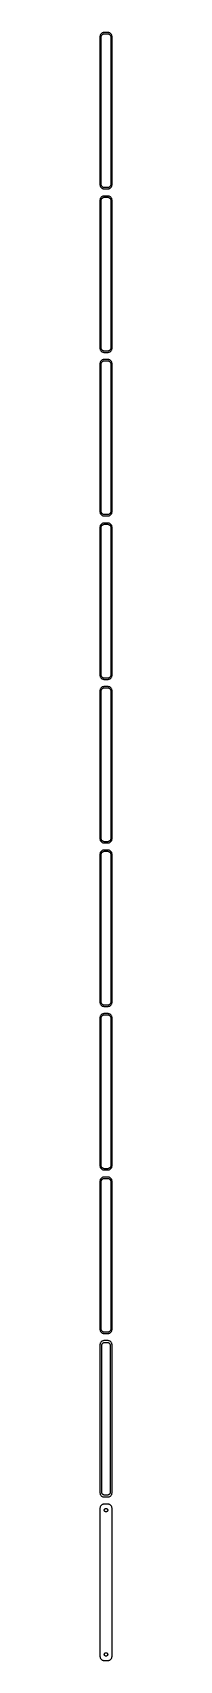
# Model space of a CAD drawing. Header units: metres. Extents: x -8 to 8, y 1943 to 3973.
import ezdxf

# ---------------------------------------------------------------- set-up
doc = ezdxf.new("R2010")
doc.units = ezdxf.units.M

msp = doc.modelspace()

# ---------------------------------------------------------------- linework, layer by layer
for p, q in [((-7.46057, 3969.13), (-7.5, 3968.5)), ((-7.5, 3968.5), (-7.5, 3783.5)), ((-7.34291, 3969.74), (-7.46057, 3969.13)), ((-7.14888, 3970.34), (-7.34291, 3969.74)), ((-6.88153, 3970.91), (-7.14888, 3970.34)), ((-6.54507, 3971.44), (-6.88153, 3970.91)), ((-6.14484, 3971.92), (-6.54507, 3971.44)), ((-5.68712, 3972.35), (-6.14484, 3971.92)), ((-6, 3968), (-5.96844, 3968.5)), ((-6, 3784), (-6, 3968)), ((-5.96844, 3968.5), (-5.87433, 3968.99)), ((-5.87433, 3968.99), (-5.7191, 3969.47)), ((-5.7191, 3969.47), (-5.50522, 3969.93)), ((-5.17912, 3972.72), (-5.68712, 3972.35)), ((-5.50522, 3969.93), (-5.23605, 3970.35)), ((-5.23605, 3970.35), (-4.91586, 3970.74)), ((-4.62889, 3973.02), (-5.17912, 3972.72)), ((-4.91586, 3970.74), (-4.54968, 3971.08)), ((-4.04507, 3973.26), (-4.62889, 3973.02)), ((-4.54968, 3971.08), (-4.1433, 3971.38)), ((-4.1433, 3971.38), (-3.70311, 3971.62)), ((-3.4369, 3973.41), (-4.04507, 3973.26)), ((-3.70311, 3971.62), (-3.23605, 3971.8)), ((-2.81395, 3973.49), (-3.4369, 3973.41)), ((-3.23605, 3971.8), (-2.74951, 3971.93)), ((2.81395, 3973.49), (-2.81395, 3973.49)), ((-2.74951, 3971.93), (-2.25116, 3971.99)), ((-2.25116, 3971.99), (2.25116, 3971.99)), ((2.25116, 3971.99), (2.74951, 3971.93)), ((2.74951, 3971.93), (3.23605, 3971.8)), ((3.4369, 3973.41), (2.81395, 3973.49)), ((3.23605, 3971.8), (3.70311, 3971.62)), ((4.04507, 3973.26), (3.4369, 3973.41)), ((3.70311, 3971.62), (4.1433, 3971.38)), ((4.62889, 3973.02), (4.04507, 3973.26)), ((4.1433, 3971.38), (4.54968, 3971.08)), ((4.54968, 3971.08), (4.91586, 3970.74)), ((5.17912, 3972.72), (4.62889, 3973.02)), ((4.91586, 3970.74), (5.23605, 3970.35)), ((5.68712, 3972.35), (5.17912, 3972.72)), ((5.23605, 3970.35), (5.50522, 3969.93)), ((5.50522, 3969.93), (5.7191, 3969.47)), ((6.14484, 3971.92), (5.68712, 3972.35)), ((5.7191, 3969.47), (5.87433, 3968.99)), ((5.87433, 3968.99), (5.96844, 3968.5)), ((5.96844, 3968.5), (6, 3968)), ((6, 3968), (6, 3784)), ((6.54507, 3971.44), (6.14484, 3971.92)), ((6.88153, 3970.91), (6.54507, 3971.44)), ((7.14888, 3970.34), (6.88153, 3970.91)), ((7.34291, 3969.74), (7.14888, 3970.34)), ((7.46057, 3969.13), (7.34291, 3969.74)), ((7.5, 3968.5), (7.46057, 3969.13)), ((7.5, 3783.5), (7.5, 3968.5)), ((-7.5, 3783.5), (-7.46057, 3782.87)), ((-7.46057, 3782.87), (-7.34291, 3782.26)), ((-7.34291, 3782.26), (-7.14888, 3781.66)), ((-7.14888, 3781.66), (-6.88153, 3781.09)), ((-6.88153, 3781.09), (-6.54507, 3780.56)), ((-6.54507, 3780.56), (-6.14484, 3780.08)), ((-6.14484, 3780.08), (-5.68712, 3779.65)), ((-5.96844, 3783.5), (-6, 3784)), ((-5.87433, 3783.01), (-5.96844, 3783.5)), ((-5.7191, 3782.53), (-5.87433, 3783.01)), ((-5.50522, 3782.07), (-5.7191, 3782.53)), ((-5.68712, 3779.65), (-5.17912, 3779.28)), ((-5.23605, 3781.65), (-5.50522, 3782.07)), ((-4.91586, 3781.26), (-5.23605, 3781.65)), ((-5.17912, 3779.28), (-4.62889, 3778.98)), ((-4.54968, 3780.92), (-4.91586, 3781.26)), ((-4.62889, 3778.98), (-4.04507, 3778.74)), ((-4.1433, 3780.62), (-4.54968, 3780.92)), ((-3.70311, 3780.38), (-4.1433, 3780.62)), ((-4.04507, 3778.74), (-3.4369, 3778.59)), ((-3.23605, 3780.2), (-3.70311, 3780.38)), ((-3.4369, 3778.59), (-2.81395, 3778.51)), ((-2.74951, 3780.07), (-3.23605, 3780.2)), ((-2.81395, 3778.51), (2.81395, 3778.51)), ((-2.25116, 3780.01), (-2.74951, 3780.07)), ((2.25116, 3780.01), (-2.25116, 3780.01)), ((2.74951, 3780.07), (2.25116, 3780.01)), ((3.23605, 3780.2), (2.74951, 3780.07)), ((2.81395, 3778.51), (3.4369, 3778.59)), ((3.70311, 3780.38), (3.23605, 3780.2)), ((3.4369, 3778.59), (4.04507, 3778.74)), ((4.1433, 3780.62), (3.70311, 3780.38)), ((4.04507, 3778.74), (4.62889, 3778.98)), ((4.54968, 3780.92), (4.1433, 3780.62)), ((4.91586, 3781.26), (4.54968, 3780.92)), ((4.62889, 3778.98), (5.17912, 3779.28)), ((5.23605, 3781.65), (4.91586, 3781.26)), ((5.17912, 3779.28), (5.68712, 3779.65)), ((5.50522, 3782.07), (5.23605, 3781.65)), ((5.7191, 3782.53), (5.50522, 3782.07)), ((5.68712, 3779.65), (6.14484, 3780.08)), ((5.87433, 3783.01), (5.7191, 3782.53)), ((5.96844, 3783.5), (5.87433, 3783.01)), ((6, 3784), (5.96844, 3783.5)), ((6.14484, 3780.08), (6.54507, 3780.56)), ((6.54507, 3780.56), (6.88153, 3781.09)), ((6.88153, 3781.09), (7.14888, 3781.66)), ((7.14888, 3781.66), (7.34291, 3782.26)), ((7.34291, 3782.26), (7.46057, 3782.87)), ((7.46057, 3782.87), (7.5, 3783.5)), ((-7.46057, 3765.13), (-7.5, 3764.5)), ((-7.5, 3764.5), (-7.5, 3579.5)), ((-7.34291, 3765.74), (-7.46057, 3765.13)), ((-7.14888, 3766.34), (-7.34291, 3765.74)), ((-6.88153, 3766.91), (-7.14888, 3766.34)), ((-6.54507, 3767.44), (-6.88153, 3766.91)), ((-6.14484, 3767.92), (-6.54507, 3767.44)), ((-5.68712, 3768.35), (-6.14484, 3767.92)), ((-6, 3764), (-5.96844, 3764.5)), ((-6, 3580), (-6, 3764)), ((-5.96844, 3764.5), (-5.87433, 3764.99)), ((-5.87433, 3764.99), (-5.7191, 3765.47)), ((-5.7191, 3765.47), (-5.50522, 3765.93)), ((-5.17912, 3768.72), (-5.68712, 3768.35)), ((-5.50522, 3765.93), (-5.23605, 3766.35)), ((-5.23605, 3766.35), (-4.91586, 3766.74)), ((-4.62889, 3769.02), (-5.17912, 3768.72)), ((-4.91586, 3766.74), (-4.54968, 3767.08)), ((-4.04507, 3769.26), (-4.62889, 3769.02)), ((-4.54968, 3767.08), (-4.1433, 3767.38)), ((-4.1433, 3767.38), (-3.70311, 3767.62)), ((-3.4369, 3769.41), (-4.04507, 3769.26)), ((-3.70311, 3767.62), (-3.23605, 3767.8)), ((-2.81395, 3769.49), (-3.4369, 3769.41)), ((-3.23605, 3767.8), (-2.74951, 3767.93)), ((2.81395, 3769.49), (-2.81395, 3769.49)), ((-2.74951, 3767.93), (-2.25116, 3767.99)), ((-2.25116, 3767.99), (2.25116, 3767.99)), ((2.25116, 3767.99), (2.74951, 3767.93)), ((2.74951, 3767.93), (3.23605, 3767.8)), ((3.4369, 3769.41), (2.81395, 3769.49)), ((3.23605, 3767.8), (3.70311, 3767.62)), ((4.04507, 3769.26), (3.4369, 3769.41)), ((3.70311, 3767.62), (4.1433, 3767.38)), ((4.62889, 3769.02), (4.04507, 3769.26)), ((4.1433, 3767.38), (4.54968, 3767.08)), ((4.54968, 3767.08), (4.91586, 3766.74)), ((5.17912, 3768.72), (4.62889, 3769.02)), ((4.91586, 3766.74), (5.23605, 3766.35)), ((5.68712, 3768.35), (5.17912, 3768.72)), ((5.23605, 3766.35), (5.50522, 3765.93)), ((5.50522, 3765.93), (5.7191, 3765.47)), ((6.14484, 3767.92), (5.68712, 3768.35)), ((5.7191, 3765.47), (5.87433, 3764.99)), ((5.87433, 3764.99), (5.96844, 3764.5)), ((5.96844, 3764.5), (6, 3764)), ((6, 3764), (6, 3580)), ((6.54507, 3767.44), (6.14484, 3767.92)), ((6.88153, 3766.91), (6.54507, 3767.44)), ((7.14888, 3766.34), (6.88153, 3766.91)), ((7.34291, 3765.74), (7.14888, 3766.34)), ((7.46057, 3765.13), (7.34291, 3765.74)), ((7.5, 3764.5), (7.46057, 3765.13)), ((7.5, 3579.5), (7.5, 3764.5)), ((-7.5, 3579.5), (-7.46057, 3578.87)), ((-7.46057, 3578.87), (-7.34291, 3578.26)), ((-7.34291, 3578.26), (-7.14888, 3577.66)), ((-7.14888, 3577.66), (-6.88153, 3577.09)), ((-6.88153, 3577.09), (-6.54507, 3576.56)), ((-6.54507, 3576.56), (-6.14484, 3576.08)), ((-6.14484, 3576.08), (-5.68712, 3575.65)), ((-5.96844, 3579.5), (-6, 3580)), ((-5.87433, 3579.01), (-5.96844, 3579.5)), ((-5.7191, 3578.53), (-5.87433, 3579.01)), ((-5.50522, 3578.07), (-5.7191, 3578.53)), ((-5.68712, 3575.65), (-5.17912, 3575.28)), ((-5.23605, 3577.65), (-5.50522, 3578.07)), ((-4.91586, 3577.26), (-5.23605, 3577.65)), ((-5.17912, 3575.28), (-4.62889, 3574.98)), ((-4.54968, 3576.92), (-4.91586, 3577.26)), ((-4.62889, 3574.98), (-4.04507, 3574.74)), ((-4.1433, 3576.62), (-4.54968, 3576.92)), ((-3.70311, 3576.38), (-4.1433, 3576.62)), ((-4.04507, 3574.74), (-3.4369, 3574.59)), ((-3.23605, 3576.2), (-3.70311, 3576.38)), ((-3.4369, 3574.59), (-2.81395, 3574.51)), ((-2.74951, 3576.07), (-3.23605, 3576.2)), ((-2.25116, 3576.01), (-2.74951, 3576.07)), ((2.25116, 3576.01), (-2.25116, 3576.01)), ((2.74951, 3576.07), (2.25116, 3576.01)), ((3.23605, 3576.2), (2.74951, 3576.07)), ((2.81395, 3574.51), (3.4369, 3574.59)), ((3.70311, 3576.38), (3.23605, 3576.2)), ((3.4369, 3574.59), (4.04507, 3574.74)), ((4.1433, 3576.62), (3.70311, 3576.38)), ((4.04507, 3574.74), (4.62889, 3574.98)), ((4.54968, 3576.92), (4.1433, 3576.62)), ((4.91586, 3577.26), (4.54968, 3576.92)), ((4.62889, 3574.98), (5.17912, 3575.28)), ((5.23605, 3577.65), (4.91586, 3577.26)), ((5.17912, 3575.28), (5.68712, 3575.65)), ((5.50522, 3578.07), (5.23605, 3577.65)), ((5.7191, 3578.53), (5.50522, 3578.07)), ((5.68712, 3575.65), (6.14484, 3576.08)), ((5.87433, 3579.01), (5.7191, 3578.53)), ((5.96844, 3579.5), (5.87433, 3579.01)), ((6, 3580), (5.96844, 3579.5)), ((6.14484, 3576.08), (6.54507, 3576.56)), ((6.54507, 3576.56), (6.88153, 3577.09)), ((6.88153, 3577.09), (7.14888, 3577.66)), ((7.14888, 3577.66), (7.34291, 3578.26)), ((7.34291, 3578.26), (7.46057, 3578.87)), ((7.46057, 3578.87), (7.5, 3579.5)), ((-7.46057, 3561.13), (-7.5, 3560.5)), ((-7.5, 3560.5), (-7.5, 3375.5)), ((-7.34291, 3561.74), (-7.46057, 3561.13)), ((-7.14888, 3562.34), (-7.34291, 3561.74)), ((-6.88153, 3562.91), (-7.14888, 3562.34)), ((-6.54507, 3563.44), (-6.88153, 3562.91)), ((-6.14484, 3563.92), (-6.54507, 3563.44)), ((-5.68712, 3564.35), (-6.14484, 3563.92)), ((-6, 3560), (-5.96844, 3560.5)), ((-6, 3376), (-6, 3560)), ((-5.96844, 3560.5), (-5.87433, 3560.99)), ((-5.87433, 3560.99), (-5.7191, 3561.47)), ((-5.7191, 3561.47), (-5.50522, 3561.93)), ((-5.17912, 3564.72), (-5.68712, 3564.35)), ((-5.50522, 3561.93), (-5.23605, 3562.35)), ((-5.23605, 3562.35), (-4.91586, 3562.74)), ((-4.62889, 3565.02), (-5.17912, 3564.72)), ((-4.91586, 3562.74), (-4.54968, 3563.08)), ((-4.04507, 3565.26), (-4.62889, 3565.02)), ((-4.54968, 3563.08), (-4.1433, 3563.38)), ((-4.1433, 3563.38), (-3.70311, 3563.62)), ((-3.4369, 3565.41), (-4.04507, 3565.26)), ((-3.70311, 3563.62), (-3.23605, 3563.8)), ((-2.81395, 3565.49), (-3.4369, 3565.41)), ((-3.23605, 3563.8), (-2.74951, 3563.93)), ((-2.81395, 3574.51), (2.81395, 3574.51)), ((2.81395, 3565.49), (-2.81395, 3565.49)), ((-2.74951, 3563.93), (-2.25116, 3563.99)), ((-2.25116, 3563.99), (2.25116, 3563.99)), ((2.25116, 3563.99), (2.74951, 3563.93)), ((2.74951, 3563.93), (3.23605, 3563.8)), ((3.4369, 3565.41), (2.81395, 3565.49)), ((3.23605, 3563.8), (3.70311, 3563.62)), ((4.04507, 3565.26), (3.4369, 3565.41)), ((3.70311, 3563.62), (4.1433, 3563.38)), ((4.62889, 3565.02), (4.04507, 3565.26)), ((4.1433, 3563.38), (4.54968, 3563.08)), ((4.54968, 3563.08), (4.91586, 3562.74)), ((5.17912, 3564.72), (4.62889, 3565.02)), ((4.91586, 3562.74), (5.23605, 3562.35)), ((5.68712, 3564.35), (5.17912, 3564.72)), ((5.23605, 3562.35), (5.50522, 3561.93)), ((5.50522, 3561.93), (5.7191, 3561.47)), ((6.14484, 3563.92), (5.68712, 3564.35)), ((5.7191, 3561.47), (5.87433, 3560.99)), ((5.87433, 3560.99), (5.96844, 3560.5)), ((5.96844, 3560.5), (6, 3560)), ((6, 3560), (6, 3376)), ((6.54507, 3563.44), (6.14484, 3563.92)), ((6.88153, 3562.91), (6.54507, 3563.44)), ((7.14888, 3562.34), (6.88153, 3562.91)), ((7.34291, 3561.74), (7.14888, 3562.34)), ((7.46057, 3561.13), (7.34291, 3561.74)), ((7.5, 3560.5), (7.46057, 3561.13)), ((7.5, 3375.5), (7.5, 3560.5)), ((-7.5, 3375.5), (-7.46057, 3374.87)), ((-7.46057, 3374.87), (-7.34291, 3374.26)), ((-7.34291, 3374.26), (-7.14888, 3373.66)), ((-7.14888, 3373.66), (-6.88153, 3373.09)), ((-6.88153, 3373.09), (-6.54507, 3372.56)), ((-6.54507, 3372.56), (-6.14484, 3372.08)), ((-6.14484, 3372.08), (-5.68712, 3371.65)), ((-5.96844, 3375.5), (-6, 3376)), ((-5.87433, 3375.01), (-5.96844, 3375.5)), ((-5.7191, 3374.53), (-5.87433, 3375.01)), ((-5.50522, 3374.07), (-5.7191, 3374.53)), ((-5.68712, 3371.65), (-5.17912, 3371.28)), ((-5.23605, 3373.65), (-5.50522, 3374.07)), ((-4.91586, 3373.26), (-5.23605, 3373.65)), ((-4.54968, 3372.92), (-4.91586, 3373.26)), ((-4.1433, 3372.62), (-4.54968, 3372.92)), ((-3.70311, 3372.38), (-4.1433, 3372.62)), ((-3.23605, 3372.2), (-3.70311, 3372.38)), ((-2.74951, 3372.07), (-3.23605, 3372.2)), ((-2.25116, 3372.01), (-2.74951, 3372.07)), ((2.25116, 3372.01), (-2.25116, 3372.01)), ((2.74951, 3372.07), (2.25116, 3372.01)), ((3.23605, 3372.2), (2.74951, 3372.07)), ((3.70311, 3372.38), (3.23605, 3372.2)), ((4.1433, 3372.62), (3.70311, 3372.38)), ((4.54968, 3372.92), (4.1433, 3372.62)), ((4.91586, 3373.26), (4.54968, 3372.92)), ((5.23605, 3373.65), (4.91586, 3373.26)), ((5.17912, 3371.28), (5.68712, 3371.65)), ((5.50522, 3374.07), (5.23605, 3373.65)), ((5.7191, 3374.53), (5.50522, 3374.07)), ((5.68712, 3371.65), (6.14484, 3372.08)), ((5.87433, 3375.01), (5.7191, 3374.53)), ((5.96844, 3375.5), (5.87433, 3375.01)), ((6, 3376), (5.96844, 3375.5)), ((6.14484, 3372.08), (6.54507, 3372.56)), ((6.54507, 3372.56), (6.88153, 3373.09)), ((6.88153, 3373.09), (7.14888, 3373.66)), ((7.14888, 3373.66), (7.34291, 3374.26)), ((7.34291, 3374.26), (7.46057, 3374.87)), ((7.46057, 3374.87), (7.5, 3375.5)), ((-7.46057, 3357.13), (-7.5, 3356.5)), ((-7.5, 3356.5), (-7.5, 3171.5)), ((-7.34291, 3357.74), (-7.46057, 3357.13)), ((-7.14888, 3358.34), (-7.34291, 3357.74)), ((-6.88153, 3358.91), (-7.14888, 3358.34)), ((-6.54507, 3359.44), (-6.88153, 3358.91)), ((-6.14484, 3359.92), (-6.54507, 3359.44)), ((-5.68712, 3360.35), (-6.14484, 3359.92)), ((-6, 3356), (-5.96844, 3356.5)), ((-6, 3172), (-6, 3356)), ((-5.96844, 3356.5), (-5.87433, 3356.99)), ((-5.87433, 3356.99), (-5.7191, 3357.47)), ((-5.7191, 3357.47), (-5.50522, 3357.93)), ((-5.17912, 3360.72), (-5.68712, 3360.35)), ((-5.50522, 3357.93), (-5.23605, 3358.35)), ((-5.23605, 3358.35), (-4.91586, 3358.74)), ((-5.17912, 3371.28), (-4.62889, 3370.98)), ((-4.62889, 3361.02), (-5.17912, 3360.72)), ((-4.91586, 3358.74), (-4.54968, 3359.08)), ((-4.62889, 3370.98), (-4.04507, 3370.74)), ((-4.04507, 3361.26), (-4.62889, 3361.02)), ((-4.54968, 3359.08), (-4.1433, 3359.38)), ((-4.1433, 3359.38), (-3.70311, 3359.62)), ((-4.04507, 3370.74), (-3.4369, 3370.59)), ((-3.4369, 3361.41), (-4.04507, 3361.26)), ((-3.70311, 3359.62), (-3.23605, 3359.8)), ((-3.4369, 3370.59), (-2.81395, 3370.51)), ((-2.81395, 3361.49), (-3.4369, 3361.41)), ((-3.23605, 3359.8), (-2.74951, 3359.93)), ((-2.81395, 3370.51), (2.81395, 3370.51)), ((2.81395, 3361.49), (-2.81395, 3361.49)), ((-2.74951, 3359.93), (-2.25116, 3359.99)), ((-2.25116, 3359.99), (2.25116, 3359.99)), ((2.25116, 3359.99), (2.74951, 3359.93)), ((2.74951, 3359.93), (3.23605, 3359.8)), ((2.81395, 3370.51), (3.4369, 3370.59)), ((3.4369, 3361.41), (2.81395, 3361.49)), ((3.23605, 3359.8), (3.70311, 3359.62)), ((3.4369, 3370.59), (4.04507, 3370.74)), ((4.04507, 3361.26), (3.4369, 3361.41)), ((3.70311, 3359.62), (4.1433, 3359.38)), ((4.04507, 3370.74), (4.62889, 3370.98)), ((4.62889, 3361.02), (4.04507, 3361.26)), ((4.1433, 3359.38), (4.54968, 3359.08)), ((4.54968, 3359.08), (4.91586, 3358.74)), ((4.62889, 3370.98), (5.17912, 3371.28)), ((5.17912, 3360.72), (4.62889, 3361.02)), ((4.91586, 3358.74), (5.23605, 3358.35)), ((5.68712, 3360.35), (5.17912, 3360.72)), ((5.23605, 3358.35), (5.50522, 3357.93)), ((5.50522, 3357.93), (5.7191, 3357.47)), ((6.14484, 3359.92), (5.68712, 3360.35)), ((5.7191, 3357.47), (5.87433, 3356.99)), ((5.87433, 3356.99), (5.96844, 3356.5)), ((5.96844, 3356.5), (6, 3356)), ((6, 3356), (6, 3172)), ((6.54507, 3359.44), (6.14484, 3359.92)), ((6.88153, 3358.91), (6.54507, 3359.44)), ((7.14888, 3358.34), (6.88153, 3358.91)), ((7.34291, 3357.74), (7.14888, 3358.34)), ((7.46057, 3357.13), (7.34291, 3357.74)), ((7.5, 3356.5), (7.46057, 3357.13)), ((7.5, 3171.5), (7.5, 3356.5)), ((-7.5, 3171.5), (-7.46057, 3170.87)), ((-7.46057, 3170.87), (-7.34291, 3170.26)), ((-7.34291, 3170.26), (-7.14888, 3169.66)), ((-7.14888, 3169.66), (-6.88153, 3169.09)), ((-6.88153, 3169.09), (-6.54507, 3168.56)), ((-6.54507, 3168.56), (-6.14484, 3168.08)), ((-5.96844, 3171.5), (-6, 3172)), ((-5.87433, 3171.01), (-5.96844, 3171.5)), ((-5.7191, 3170.53), (-5.87433, 3171.01)), ((-5.50522, 3170.07), (-5.7191, 3170.53)), ((-5.23605, 3169.65), (-5.50522, 3170.07)), ((-4.91586, 3169.26), (-5.23605, 3169.65)), ((-4.54968, 3168.92), (-4.91586, 3169.26)), ((-4.1433, 3168.62), (-4.54968, 3168.92)), ((-3.70311, 3168.38), (-4.1433, 3168.62)), ((-3.23605, 3168.2), (-3.70311, 3168.38)), ((3.70311, 3168.38), (3.23605, 3168.2)), ((4.1433, 3168.62), (3.70311, 3168.38)), ((4.54968, 3168.92), (4.1433, 3168.62)), ((4.91586, 3169.26), (4.54968, 3168.92)), ((5.23605, 3169.65), (4.91586, 3169.26)), ((5.50522, 3170.07), (5.23605, 3169.65)), ((5.7191, 3170.53), (5.50522, 3170.07)), ((5.87433, 3171.01), (5.7191, 3170.53)), ((5.96844, 3171.5), (5.87433, 3171.01)), ((6, 3172), (5.96844, 3171.5)), ((6.14484, 3168.08), (6.54507, 3168.56)), ((6.54507, 3168.56), (6.88153, 3169.09)), ((6.88153, 3169.09), (7.14888, 3169.66)), ((7.14888, 3169.66), (7.34291, 3170.26)), ((7.34291, 3170.26), (7.46057, 3170.87)), ((7.46057, 3170.87), (7.5, 3171.5)), ((-7.46057, 3153.13), (-7.5, 3152.5)), ((-7.5, 3152.5), (-7.5, 2967.5)), ((-7.34291, 3153.74), (-7.46057, 3153.13)), ((-7.14888, 3154.34), (-7.34291, 3153.74)), ((-6.88153, 3154.91), (-7.14888, 3154.34)), ((-6.54507, 3155.44), (-6.88153, 3154.91)), ((-6.14484, 3155.92), (-6.54507, 3155.44)), ((-6.14484, 3168.08), (-5.68712, 3167.65)), ((-5.68712, 3156.35), (-6.14484, 3155.92)), ((-6, 3152), (-5.96844, 3152.5)), ((-6, 2968), (-6, 3152)), ((-5.96844, 3152.5), (-5.87433, 3152.99)), ((-5.87433, 3152.99), (-5.7191, 3153.47)), ((-5.7191, 3153.47), (-5.50522, 3153.93)), ((-5.68712, 3167.65), (-5.17912, 3167.28)), ((-5.17912, 3156.72), (-5.68712, 3156.35)), ((-5.50522, 3153.93), (-5.23605, 3154.35)), ((-5.23605, 3154.35), (-4.91586, 3154.74)), ((-5.17912, 3167.28), (-4.62889, 3166.98)), ((-4.62889, 3157.02), (-5.17912, 3156.72)), ((-4.91586, 3154.74), (-4.54968, 3155.08)), ((-4.62889, 3166.98), (-4.04507, 3166.74)), ((-4.04507, 3157.26), (-4.62889, 3157.02)), ((-4.54968, 3155.08), (-4.1433, 3155.38)), ((-4.1433, 3155.38), (-3.70311, 3155.62)), ((-4.04507, 3166.74), (-3.4369, 3166.59)), ((-3.4369, 3157.41), (-4.04507, 3157.26)), ((-3.70311, 3155.62), (-3.23605, 3155.8)), ((-3.4369, 3166.59), (-2.81395, 3166.51)), ((-2.81395, 3157.49), (-3.4369, 3157.41)), ((-2.74951, 3168.07), (-3.23605, 3168.2)), ((-3.23605, 3155.8), (-2.74951, 3155.93)), ((-2.81395, 3166.51), (2.81395, 3166.51)), ((2.81395, 3157.49), (-2.81395, 3157.49)), ((-2.25116, 3168.01), (-2.74951, 3168.07)), ((-2.74951, 3155.93), (-2.25116, 3155.99)), ((2.25116, 3168.01), (-2.25116, 3168.01)), ((-2.25116, 3155.99), (2.25116, 3155.99)), ((2.74951, 3168.07), (2.25116, 3168.01)), ((2.25116, 3155.99), (2.74951, 3155.93)), ((3.23605, 3168.2), (2.74951, 3168.07)), ((2.74951, 3155.93), (3.23605, 3155.8)), ((2.81395, 3166.51), (3.4369, 3166.59)), ((3.4369, 3157.41), (2.81395, 3157.49)), ((3.23605, 3155.8), (3.70311, 3155.62)), ((3.4369, 3166.59), (4.04507, 3166.74)), ((4.04507, 3157.26), (3.4369, 3157.41)), ((3.70311, 3155.62), (4.1433, 3155.38)), ((4.04507, 3166.74), (4.62889, 3166.98)), ((4.62889, 3157.02), (4.04507, 3157.26)), ((4.1433, 3155.38), (4.54968, 3155.08)), ((4.54968, 3155.08), (4.91586, 3154.74)), ((4.62889, 3166.98), (5.17912, 3167.28)), ((5.17912, 3156.72), (4.62889, 3157.02)), ((4.91586, 3154.74), (5.23605, 3154.35)), ((5.17912, 3167.28), (5.68712, 3167.65)), ((5.68712, 3156.35), (5.17912, 3156.72)), ((5.23605, 3154.35), (5.50522, 3153.93)), ((5.50522, 3153.93), (5.7191, 3153.47)), ((5.68712, 3167.65), (6.14484, 3168.08)), ((6.14484, 3155.92), (5.68712, 3156.35)), ((5.7191, 3153.47), (5.87433, 3152.99)), ((5.87433, 3152.99), (5.96844, 3152.5)), ((5.96844, 3152.5), (6, 3152)), ((6, 3152), (6, 2968)), ((6.54507, 3155.44), (6.14484, 3155.92)), ((6.88153, 3154.91), (6.54507, 3155.44)), ((7.14888, 3154.34), (6.88153, 3154.91)), ((7.34291, 3153.74), (7.14888, 3154.34)), ((7.46057, 3153.13), (7.34291, 3153.74)), ((7.5, 3152.5), (7.46057, 3153.13)), ((7.5, 2967.5), (7.5, 3152.5)), ((-7.5, 2967.5), (-7.46057, 2966.87)), ((-7.46057, 2966.87), (-7.34291, 2966.26)), ((-7.34291, 2966.26), (-7.14888, 2965.66)), ((-7.14888, 2965.66), (-6.88153, 2965.09)), ((-5.96844, 2967.5), (-6, 2968)), ((-5.87433, 2967.01), (-5.96844, 2967.5)), ((-5.7191, 2966.53), (-5.87433, 2967.01)), ((-5.50522, 2966.07), (-5.7191, 2966.53)), ((-5.23605, 2965.65), (-5.50522, 2966.07)), ((-4.91586, 2965.26), (-5.23605, 2965.65)), ((-4.54968, 2964.92), (-4.91586, 2965.26)), ((4.91586, 2965.26), (4.54968, 2964.92)), ((5.23605, 2965.65), (4.91586, 2965.26)), ((5.50522, 2966.07), (5.23605, 2965.65)), ((5.7191, 2966.53), (5.50522, 2966.07)), ((5.87433, 2967.01), (5.7191, 2966.53)), ((5.96844, 2967.5), (5.87433, 2967.01)), ((6, 2968), (5.96844, 2967.5)), ((6.88153, 2965.09), (7.14888, 2965.66)), ((7.14888, 2965.66), (7.34291, 2966.26)), ((7.34291, 2966.26), (7.46057, 2966.87)), ((7.46057, 2966.87), (7.5, 2967.5)), ((-7.46057, 2949.13), (-7.5, 2948.5)), ((-7.5, 2948.5), (-7.5, 2763.5)), ((-7.34291, 2949.74), (-7.46057, 2949.13)), ((-7.14888, 2950.34), (-7.34291, 2949.74)), ((-6.88153, 2950.91), (-7.14888, 2950.34)), ((-6.88153, 2965.09), (-6.54507, 2964.56)), ((-6.54507, 2951.44), (-6.88153, 2950.91)), ((-6.54507, 2964.56), (-6.14484, 2964.08)), ((-6.14484, 2951.92), (-6.54507, 2951.44)), ((-6.14484, 2964.08), (-5.68712, 2963.65)), ((-5.68712, 2952.35), (-6.14484, 2951.92)), ((-6, 2948), (-5.96844, 2948.5)), ((-6, 2764), (-6, 2948)), ((-5.96844, 2948.5), (-5.87433, 2948.99)), ((-5.87433, 2948.99), (-5.7191, 2949.47)), ((-5.7191, 2949.47), (-5.50522, 2949.93)), ((-5.68712, 2963.65), (-5.17912, 2963.28)), ((-5.17912, 2952.72), (-5.68712, 2952.35)), ((-5.50522, 2949.93), (-5.23605, 2950.35)), ((-5.23605, 2950.35), (-4.91586, 2950.74)), ((-5.17912, 2963.28), (-4.62889, 2962.98)), ((-4.62889, 2953.02), (-5.17912, 2952.72)), ((-4.91586, 2950.74), (-4.54968, 2951.08)), ((-4.62889, 2962.98), (-4.04507, 2962.74)), ((-4.04507, 2953.26), (-4.62889, 2953.02)), ((-4.1433, 2964.62), (-4.54968, 2964.92)), ((-4.54968, 2951.08), (-4.1433, 2951.38)), ((-3.70311, 2964.38), (-4.1433, 2964.62)), ((-4.1433, 2951.38), (-3.70311, 2951.62)), ((-4.04507, 2962.74), (-3.4369, 2962.59)), ((-3.4369, 2953.41), (-4.04507, 2953.26)), ((-3.23605, 2964.2), (-3.70311, 2964.38)), ((-3.70311, 2951.62), (-3.23605, 2951.8)), ((-3.4369, 2962.59), (-2.81395, 2962.51)), ((-2.81395, 2953.49), (-3.4369, 2953.41)), ((-2.74951, 2964.07), (-3.23605, 2964.2)), ((-3.23605, 2951.8), (-2.74951, 2951.93)), ((-2.81395, 2962.51), (2.81395, 2962.51)), ((2.81395, 2953.49), (-2.81395, 2953.49)), ((-2.25116, 2964.01), (-2.74951, 2964.07)), ((-2.74951, 2951.93), (-2.25116, 2951.99)), ((2.25116, 2964.01), (-2.25116, 2964.01)), ((-2.25116, 2951.99), (2.25116, 2951.99)), ((2.74951, 2964.07), (2.25116, 2964.01)), ((2.25116, 2951.99), (2.74951, 2951.93)), ((3.23605, 2964.2), (2.74951, 2964.07)), ((2.74951, 2951.93), (3.23605, 2951.8)), ((2.81395, 2962.51), (3.4369, 2962.59)), ((3.4369, 2953.41), (2.81395, 2953.49)), ((3.70311, 2964.38), (3.23605, 2964.2)), ((3.23605, 2951.8), (3.70311, 2951.62)), ((3.4369, 2962.59), (4.04507, 2962.74)), ((4.04507, 2953.26), (3.4369, 2953.41)), ((4.1433, 2964.62), (3.70311, 2964.38)), ((3.70311, 2951.62), (4.1433, 2951.38)), ((4.04507, 2962.74), (4.62889, 2962.98)), ((4.62889, 2953.02), (4.04507, 2953.26)), ((4.54968, 2964.92), (4.1433, 2964.62)), ((4.1433, 2951.38), (4.54968, 2951.08)), ((4.54968, 2951.08), (4.91586, 2950.74)), ((4.62889, 2962.98), (5.17912, 2963.28)), ((5.17912, 2952.72), (4.62889, 2953.02)), ((4.91586, 2950.74), (5.23605, 2950.35)), ((5.17912, 2963.28), (5.68712, 2963.65)), ((5.68712, 2952.35), (5.17912, 2952.72)), ((5.23605, 2950.35), (5.50522, 2949.93)), ((5.50522, 2949.93), (5.7191, 2949.47)), ((5.68712, 2963.65), (6.14484, 2964.08)), ((6.14484, 2951.92), (5.68712, 2952.35)), ((5.7191, 2949.47), (5.87433, 2948.99)), ((5.87433, 2948.99), (5.96844, 2948.5)), ((5.96844, 2948.5), (6, 2948)), ((6, 2948), (6, 2764)), ((6.14484, 2964.08), (6.54507, 2964.56)), ((6.54507, 2951.44), (6.14484, 2951.92)), ((6.54507, 2964.56), (6.88153, 2965.09)), ((6.88153, 2950.91), (6.54507, 2951.44)), ((7.14888, 2950.34), (6.88153, 2950.91)), ((7.34291, 2949.74), (7.14888, 2950.34)), ((7.46057, 2949.13), (7.34291, 2949.74)), ((7.5, 2948.5), (7.46057, 2949.13)), ((7.5, 2763.5), (7.5, 2948.5)), ((-7.5, 2763.5), (-7.46057, 2762.87)), ((-7.46057, 2762.87), (-7.34291, 2762.26)), ((-7.34291, 2762.26), (-7.14888, 2761.66)), ((-5.96844, 2763.5), (-6, 2764)), ((-5.87433, 2763.01), (-5.96844, 2763.5)), ((-5.7191, 2762.53), (-5.87433, 2763.01)), ((-5.50522, 2762.07), (-5.7191, 2762.53)), ((5.7191, 2762.53), (5.50522, 2762.07)), ((5.87433, 2763.01), (5.7191, 2762.53)), ((5.96844, 2763.5), (5.87433, 2763.01)), ((6, 2764), (5.96844, 2763.5)), ((7.14888, 2761.66), (7.34291, 2762.26)), ((7.34291, 2762.26), (7.46057, 2762.87)), ((7.46057, 2762.87), (7.5, 2763.5)), ((-7.46057, 2745.13), (-7.5, 2744.5)), ((-7.5, 2744.5), (-7.5, 2559.5)), ((-7.34291, 2745.74), (-7.46057, 2745.13)), ((-7.14888, 2746.34), (-7.34291, 2745.74)), ((-7.14888, 2761.66), (-6.88153, 2761.09)), ((-6.88153, 2746.91), (-7.14888, 2746.34)), ((-6.88153, 2761.09), (-6.54507, 2760.56)), ((-6.54507, 2747.44), (-6.88153, 2746.91)), ((-6.54507, 2760.56), (-6.14484, 2760.08)), ((-6.14484, 2747.92), (-6.54507, 2747.44)), ((-6.14484, 2760.08), (-5.68712, 2759.65)), ((-5.68712, 2748.35), (-6.14484, 2747.92)), ((-6, 2744), (-5.96844, 2744.5)), ((-6, 2560), (-6, 2744)), ((-5.96844, 2744.5), (-5.87433, 2744.99)), ((-5.87433, 2744.99), (-5.7191, 2745.47)), ((-5.7191, 2745.47), (-5.50522, 2745.93)), ((-5.68712, 2759.65), (-5.17912, 2759.28)), ((-5.17912, 2748.72), (-5.68712, 2748.35)), ((-5.23605, 2761.65), (-5.50522, 2762.07)), ((-5.50522, 2745.93), (-5.23605, 2746.35)), ((-4.91586, 2761.26), (-5.23605, 2761.65)), ((-5.23605, 2746.35), (-4.91586, 2746.74)), ((-5.17912, 2759.28), (-4.62889, 2758.98)), ((-4.62889, 2749.02), (-5.17912, 2748.72)), ((-4.54968, 2760.92), (-4.91586, 2761.26)), ((-4.91586, 2746.74), (-4.54968, 2747.08)), ((-4.62889, 2758.98), (-4.04507, 2758.74)), ((-4.04507, 2749.26), (-4.62889, 2749.02)), ((-4.1433, 2760.62), (-4.54968, 2760.92)), ((-4.54968, 2747.08), (-4.1433, 2747.38)), ((-3.70311, 2760.38), (-4.1433, 2760.62)), ((-4.1433, 2747.38), (-3.70311, 2747.62)), ((-4.04507, 2758.74), (-3.4369, 2758.59)), ((-3.4369, 2749.41), (-4.04507, 2749.26)), ((-3.23605, 2760.2), (-3.70311, 2760.38)), ((-3.70311, 2747.62), (-3.23605, 2747.8)), ((-3.4369, 2758.59), (-2.81395, 2758.51)), ((-2.81395, 2749.49), (-3.4369, 2749.41)), ((-2.74951, 2760.07), (-3.23605, 2760.2)), ((-3.23605, 2747.8), (-2.74951, 2747.93)), ((-2.81395, 2758.51), (2.81395, 2758.51)), ((2.81395, 2749.49), (-2.81395, 2749.49)), ((-2.25116, 2760.01), (-2.74951, 2760.07)), ((-2.74951, 2747.93), (-2.25116, 2747.99)), ((2.25116, 2760.01), (-2.25116, 2760.01)), ((-2.25116, 2747.99), (2.25116, 2747.99)), ((2.74951, 2760.07), (2.25116, 2760.01)), ((2.25116, 2747.99), (2.74951, 2747.93)), ((3.23605, 2760.2), (2.74951, 2760.07)), ((2.74951, 2747.93), (3.23605, 2747.8)), ((2.81395, 2758.51), (3.4369, 2758.59)), ((3.4369, 2749.41), (2.81395, 2749.49)), ((3.70311, 2760.38), (3.23605, 2760.2)), ((3.23605, 2747.8), (3.70311, 2747.62)), ((3.4369, 2758.59), (4.04507, 2758.74)), ((4.04507, 2749.26), (3.4369, 2749.41)), ((4.1433, 2760.62), (3.70311, 2760.38)), ((3.70311, 2747.62), (4.1433, 2747.38)), ((4.04507, 2758.74), (4.62889, 2758.98)), ((4.62889, 2749.02), (4.04507, 2749.26)), ((4.54968, 2760.92), (4.1433, 2760.62)), ((4.1433, 2747.38), (4.54968, 2747.08)), ((4.91586, 2761.26), (4.54968, 2760.92)), ((4.54968, 2747.08), (4.91586, 2746.74)), ((4.62889, 2758.98), (5.17912, 2759.28)), ((5.17912, 2748.72), (4.62889, 2749.02)), ((5.23605, 2761.65), (4.91586, 2761.26)), ((4.91586, 2746.74), (5.23605, 2746.35)), ((5.17912, 2759.28), (5.68712, 2759.65)), ((5.68712, 2748.35), (5.17912, 2748.72)), ((5.50522, 2762.07), (5.23605, 2761.65)), ((5.23605, 2746.35), (5.50522, 2745.93)), ((5.50522, 2745.93), (5.7191, 2745.47)), ((5.68712, 2759.65), (6.14484, 2760.08)), ((6.14484, 2747.92), (5.68712, 2748.35)), ((5.7191, 2745.47), (5.87433, 2744.99)), ((5.87433, 2744.99), (5.96844, 2744.5)), ((5.96844, 2744.5), (6, 2744)), ((6, 2744), (6, 2560)), ((6.14484, 2760.08), (6.54507, 2760.56)), ((6.54507, 2747.44), (6.14484, 2747.92)), ((6.54507, 2760.56), (6.88153, 2761.09)), ((6.88153, 2746.91), (6.54507, 2747.44)), ((6.88153, 2761.09), (7.14888, 2761.66)), ((7.14888, 2746.34), (6.88153, 2746.91)), ((7.34291, 2745.74), (7.14888, 2746.34)), ((7.46057, 2745.13), (7.34291, 2745.74)), ((7.5, 2744.5), (7.46057, 2745.13)), ((7.5, 2559.5), (7.5, 2744.5)), ((-7.5, 2559.5), (-7.46057, 2558.87)), ((-5.96844, 2559.5), (-6, 2560)), ((-5.87433, 2559.01), (-5.96844, 2559.5)), ((5.96844, 2559.5), (5.87433, 2559.01)), ((6, 2560), (5.96844, 2559.5)), ((7.46057, 2558.87), (7.5, 2559.5)), ((-7.46057, 2541.13), (-7.5, 2540.5)), ((-7.5, 2540.5), (-7.5, 2355.5)), ((-7.46057, 2558.87), (-7.34291, 2558.26)), ((-7.34291, 2541.74), (-7.46057, 2541.13)), ((-7.34291, 2558.26), (-7.14888, 2557.66)), ((-7.14888, 2542.34), (-7.34291, 2541.74)), ((-7.14888, 2557.66), (-6.88153, 2557.09)), ((-6.88153, 2542.91), (-7.14888, 2542.34)), ((-6.88153, 2557.09), (-6.54507, 2556.56)), ((-6.54507, 2543.44), (-6.88153, 2542.91)), ((-6.54507, 2556.56), (-6.14484, 2556.08)), ((-6.14484, 2543.92), (-6.54507, 2543.44)), ((-6.14484, 2556.08), (-5.68712, 2555.65)), ((-5.68712, 2544.35), (-6.14484, 2543.92)), ((-6, 2540), (-5.96844, 2540.5)), ((-6, 2356), (-6, 2540)), ((-5.96844, 2540.5), (-5.87433, 2540.99)), ((-5.7191, 2558.53), (-5.87433, 2559.01)), ((-5.87433, 2540.99), (-5.7191, 2541.47)), ((-5.50522, 2558.07), (-5.7191, 2558.53)), ((-5.7191, 2541.47), (-5.50522, 2541.93)), ((-5.68712, 2555.65), (-5.17912, 2555.28)), ((-5.17912, 2544.72), (-5.68712, 2544.35)), ((-5.23605, 2557.65), (-5.50522, 2558.07)), ((-5.50522, 2541.93), (-5.23605, 2542.35)), ((-4.91586, 2557.26), (-5.23605, 2557.65)), ((-5.23605, 2542.35), (-4.91586, 2542.74)), ((-5.17912, 2555.28), (-4.62889, 2554.98)), ((-4.62889, 2545.02), (-5.17912, 2544.72)), ((-4.54968, 2556.92), (-4.91586, 2557.26)), ((-4.91586, 2542.74), (-4.54968, 2543.08)), ((-4.62889, 2554.98), (-4.04507, 2554.74)), ((-4.04507, 2545.26), (-4.62889, 2545.02)), ((-4.1433, 2556.62), (-4.54968, 2556.92)), ((-4.54968, 2543.08), (-4.1433, 2543.38)), ((-3.70311, 2556.38), (-4.1433, 2556.62)), ((-4.1433, 2543.38), (-3.70311, 2543.62)), ((-4.04507, 2554.74), (-3.4369, 2554.59)), ((-3.4369, 2545.41), (-4.04507, 2545.26)), ((-3.23605, 2556.2), (-3.70311, 2556.38)), ((-3.70311, 2543.62), (-3.23605, 2543.8)), ((-3.4369, 2554.59), (-2.81395, 2554.51)), ((-2.81395, 2545.49), (-3.4369, 2545.41)), ((-2.74951, 2556.07), (-3.23605, 2556.2)), ((-3.23605, 2543.8), (-2.74951, 2543.93)), ((-2.81395, 2554.51), (2.81395, 2554.51)), ((2.81395, 2545.49), (-2.81395, 2545.49)), ((-2.25116, 2556.01), (-2.74951, 2556.07)), ((-2.74951, 2543.93), (-2.25116, 2543.99)), ((2.25116, 2556.01), (-2.25116, 2556.01)), ((-2.25116, 2543.99), (2.25116, 2543.99)), ((2.74951, 2556.07), (2.25116, 2556.01)), ((2.25116, 2543.99), (2.74951, 2543.93)), ((3.23605, 2556.2), (2.74951, 2556.07)), ((2.74951, 2543.93), (3.23605, 2543.8)), ((2.81395, 2554.51), (3.4369, 2554.59)), ((3.4369, 2545.41), (2.81395, 2545.49)), ((3.70311, 2556.38), (3.23605, 2556.2)), ((3.23605, 2543.8), (3.70311, 2543.62)), ((3.4369, 2554.59), (4.04507, 2554.74)), ((4.04507, 2545.26), (3.4369, 2545.41)), ((4.1433, 2556.62), (3.70311, 2556.38)), ((3.70311, 2543.62), (4.1433, 2543.38)), ((4.04507, 2554.74), (4.62889, 2554.98)), ((4.62889, 2545.02), (4.04507, 2545.26)), ((4.54968, 2556.92), (4.1433, 2556.62)), ((4.1433, 2543.38), (4.54968, 2543.08)), ((4.91586, 2557.26), (4.54968, 2556.92)), ((4.54968, 2543.08), (4.91586, 2542.74)), ((4.62889, 2554.98), (5.17912, 2555.28)), ((5.17912, 2544.72), (4.62889, 2545.02)), ((5.23605, 2557.65), (4.91586, 2557.26)), ((4.91586, 2542.74), (5.23605, 2542.35)), ((5.17912, 2555.28), (5.68712, 2555.65)), ((5.68712, 2544.35), (5.17912, 2544.72)), ((5.50522, 2558.07), (5.23605, 2557.65)), ((5.23605, 2542.35), (5.50522, 2541.93)), ((5.7191, 2558.53), (5.50522, 2558.07)), ((5.50522, 2541.93), (5.7191, 2541.47)), ((5.68712, 2555.65), (6.14484, 2556.08)), ((6.14484, 2543.92), (5.68712, 2544.35)), ((5.87433, 2559.01), (5.7191, 2558.53)), ((5.7191, 2541.47), (5.87433, 2540.99)), ((5.87433, 2540.99), (5.96844, 2540.5)), ((5.96844, 2540.5), (6, 2540)), ((6, 2540), (6, 2356)), ((6.14484, 2556.08), (6.54507, 2556.56)), ((6.54507, 2543.44), (6.14484, 2543.92)), ((6.54507, 2556.56), (6.88153, 2557.09)), ((6.88153, 2542.91), (6.54507, 2543.44)), ((6.88153, 2557.09), (7.14888, 2557.66)), ((7.14888, 2542.34), (6.88153, 2542.91)), ((7.14888, 2557.66), (7.34291, 2558.26)), ((7.34291, 2541.74), (7.14888, 2542.34)), ((7.34291, 2558.26), (7.46057, 2558.87)), ((7.46057, 2541.13), (7.34291, 2541.74)), ((7.5, 2540.5), (7.46057, 2541.13)), ((7.5, 2355.5), (7.5, 2540.5)), ((-5.96844, 2355.5), (-6, 2356)), ((6, 2356), (5.96844, 2355.5)), ((-7.5, 2355.5), (-7.46057, 2354.87)), ((-7.46057, 2337.13), (-7.5, 2336.5)), ((-7.5, 2336.5), (-7.5, 2151.5)), ((-7.46057, 2354.87), (-7.34291, 2354.26)), ((-7.34291, 2337.74), (-7.46057, 2337.13)), ((-7.34291, 2354.26), (-7.14888, 2353.66)), ((-7.14888, 2338.34), (-7.34291, 2337.74)), ((-7.14888, 2353.66), (-6.88153, 2353.09)), ((-6.88153, 2338.91), (-7.14888, 2338.34)), ((-6.88153, 2353.09), (-6.54507, 2352.56)), ((-6.54507, 2339.44), (-6.88153, 2338.91)), ((-6.54507, 2352.56), (-6.14484, 2352.08)), ((-6.14484, 2339.92), (-6.54507, 2339.44)), ((-6.14484, 2352.08), (-5.68712, 2351.65)), ((-5.68712, 2340.35), (-6.14484, 2339.92)), ((-5.87433, 2355.01), (-5.96844, 2355.5)), ((-5.7191, 2354.53), (-5.87433, 2355.01)), ((-5.50522, 2354.07), (-5.7191, 2354.53)), ((-5.68712, 2351.65), (-5.17912, 2351.28)), ((-5.17912, 2340.72), (-5.68712, 2340.35)), ((-5.23605, 2353.65), (-5.50522, 2354.07)), ((-4.91586, 2353.26), (-5.23605, 2353.65)), ((-5.17912, 2351.28), (-4.62889, 2350.98)), ((-4.62889, 2341.02), (-5.17912, 2340.72)), ((-5.11292, 2336), (-5.08836, 2336.39)), ((-5.11292, 2152), (-5.11292, 2336)), ((-5.08836, 2336.39), (-5.01512, 2336.77)), ((-5.01512, 2336.77), (-4.89432, 2337.15)), ((-4.54968, 2352.92), (-4.91586, 2353.26)), ((-4.89432, 2337.15), (-4.72786, 2337.5)), ((-4.72786, 2337.5), (-4.5184, 2337.83)), ((-4.62889, 2350.98), (-4.04507, 2350.74)), ((-4.04507, 2341.26), (-4.62889, 2341.02)), ((-4.1433, 2352.62), (-4.54968, 2352.92)), ((-4.5184, 2337.83), (-4.26921, 2338.13)), ((-4.26921, 2338.13), (-3.98424, 2338.4)), ((-3.70311, 2352.38), (-4.1433, 2352.62)), ((-4.04507, 2350.74), (-3.4369, 2350.59)), ((-3.4369, 2341.41), (-4.04507, 2341.26)), ((-3.98424, 2338.4), (-3.66798, 2338.63)), ((-3.23605, 2352.2), (-3.70311, 2352.38)), ((-3.66798, 2338.63), (-3.32541, 2338.82)), ((-3.4369, 2350.59), (-2.81395, 2350.51)), ((-2.81395, 2341.49), (-3.4369, 2341.41)), ((-3.32541, 2338.82), (-2.96194, 2338.96)), ((-2.74951, 2352.07), (-3.23605, 2352.2)), ((-2.96194, 2338.96), (-2.5833, 2339.06)), ((-2.81395, 2350.51), (2.81395, 2350.51)), ((2.81395, 2341.49), (-2.81395, 2341.49)), ((-2.25116, 2352.01), (-2.74951, 2352.07)), ((-2.5833, 2339.06), (-2.19545, 2339.11)), ((2.25116, 2352.01), (-2.25116, 2352.01)), ((-2.19545, 2339.11), (2.19545, 2339.11)), ((2.19545, 2339.11), (2.5833, 2339.06)), ((2.74951, 2352.07), (2.25116, 2352.01)), ((2.5833, 2339.06), (2.96194, 2338.96)), ((3.23605, 2352.2), (2.74951, 2352.07)), ((2.81395, 2350.51), (3.4369, 2350.59)), ((3.4369, 2341.41), (2.81395, 2341.49)), ((2.96194, 2338.96), (3.32541, 2338.82)), ((3.70311, 2352.38), (3.23605, 2352.2)), ((3.32541, 2338.82), (3.66798, 2338.63)), ((3.4369, 2350.59), (4.04507, 2350.74)), ((4.04507, 2341.26), (3.4369, 2341.41)), ((3.66798, 2338.63), (3.98424, 2338.4)), ((4.1433, 2352.62), (3.70311, 2352.38)), ((3.98424, 2338.4), (4.26921, 2338.13)), ((4.04507, 2350.74), (4.62889, 2350.98)), ((4.62889, 2341.02), (4.04507, 2341.26)), ((4.54968, 2352.92), (4.1433, 2352.62)), ((4.26921, 2338.13), (4.5184, 2337.83)), ((4.5184, 2337.83), (4.72786, 2337.5)), ((4.91586, 2353.26), (4.54968, 2352.92)), ((4.62889, 2350.98), (5.17912, 2351.28)), ((5.17912, 2340.72), (4.62889, 2341.02)), ((4.72786, 2337.5), (4.89432, 2337.15)), ((4.89432, 2337.15), (5.01512, 2336.77)), ((5.23605, 2353.65), (4.91586, 2353.26)), ((5.01512, 2336.77), (5.08836, 2336.39)), ((5.08836, 2336.39), (5.11292, 2336)), ((5.11292, 2336), (5.11292, 2152)), ((5.17912, 2351.28), (5.68712, 2351.65)), ((5.68712, 2340.35), (5.17912, 2340.72)), ((5.50522, 2354.07), (5.23605, 2353.65)), ((5.7191, 2354.53), (5.50522, 2354.07)), ((5.68712, 2351.65), (6.14484, 2352.08)), ((6.14484, 2339.92), (5.68712, 2340.35)), ((5.87433, 2355.01), (5.7191, 2354.53)), ((5.96844, 2355.5), (5.87433, 2355.01)), ((6.14484, 2352.08), (6.54507, 2352.56)), ((6.54507, 2339.44), (6.14484, 2339.92)), ((6.54507, 2352.56), (6.88153, 2353.09)), ((6.88153, 2338.91), (6.54507, 2339.44)), ((6.88153, 2353.09), (7.14888, 2353.66)), ((7.14888, 2338.34), (6.88153, 2338.91)), ((7.14888, 2353.66), (7.34291, 2354.26)), ((7.34291, 2337.74), (7.14888, 2338.34)), ((7.34291, 2354.26), (7.46057, 2354.87)), ((7.46057, 2337.13), (7.34291, 2337.74)), ((7.46057, 2354.87), (7.5, 2355.5)), ((7.5, 2336.5), (7.46057, 2337.13)), ((7.5, 2151.5), (7.5, 2336.5)), ((-7.5, 2151.5), (-7.46057, 2150.87)), ((-7.46057, 2133.13), (-7.5, 2132.5)), ((-7.46057, 2150.87), (-7.34291, 2150.26)), ((-7.34291, 2133.74), (-7.46057, 2133.13)), ((-7.34291, 2150.26), (-7.14888, 2149.66)), ((-7.14888, 2134.34), (-7.34291, 2133.74)), ((-7.14888, 2149.66), (-6.88153, 2149.09)), ((-6.88153, 2134.91), (-7.14888, 2134.34)), ((-6.88153, 2149.09), (-6.54507, 2148.56)), ((-6.54507, 2135.44), (-6.88153, 2134.91)), ((-6.54507, 2148.56), (-6.14484, 2148.08)), ((-6.14484, 2135.92), (-6.54507, 2135.44)), ((-6.14484, 2148.08), (-5.68712, 2147.65)), ((-5.68712, 2136.35), (-6.14484, 2135.92)), ((-5.68712, 2147.65), (-5.17912, 2147.28)), ((-5.17912, 2136.72), (-5.68712, 2136.35)), ((-5.17912, 2147.28), (-4.62889, 2146.98)), ((-4.62889, 2137.02), (-5.17912, 2136.72)), ((-5.08836, 2151.61), (-5.11292, 2152)), ((-5.01512, 2151.23), (-5.08836, 2151.61)), ((-4.89432, 2150.85), (-5.01512, 2151.23)), ((-4.72786, 2150.5), (-4.89432, 2150.85)), ((-4.5184, 2150.17), (-4.72786, 2150.5)), ((-4.62889, 2146.98), (-4.04507, 2146.74)), ((-4.04507, 2137.26), (-4.62889, 2137.02)), ((-4.26921, 2149.87), (-4.5184, 2150.17)), ((-3.98424, 2149.6), (-4.26921, 2149.87)), ((-4.04507, 2146.74), (-3.4369, 2146.59)), ((-3.4369, 2137.41), (-4.04507, 2137.26)), ((-3.66798, 2149.37), (-3.98424, 2149.6)), ((-3.32541, 2149.18), (-3.66798, 2149.37)), ((-3.4369, 2146.59), (-2.81395, 2146.51)), ((-2.81395, 2137.49), (-3.4369, 2137.41)), ((-2.96194, 2149.04), (-3.32541, 2149.18)), ((-2.5833, 2148.94), (-2.96194, 2149.04)), ((-2.81395, 2146.51), (2.81395, 2146.51)), ((2.81395, 2137.49), (-2.81395, 2137.49)), ((-2.19545, 2148.89), (-2.5833, 2148.94)), ((2.19545, 2148.89), (-2.19545, 2148.89)), ((2.5833, 2148.94), (2.19545, 2148.89)), ((2.96194, 2149.04), (2.5833, 2148.94)), ((2.81395, 2146.51), (3.4369, 2146.59)), ((3.4369, 2137.41), (2.81395, 2137.49)), ((3.32541, 2149.18), (2.96194, 2149.04)), ((3.66798, 2149.37), (3.32541, 2149.18)), ((3.4369, 2146.59), (4.04507, 2146.74)), ((4.04507, 2137.26), (3.4369, 2137.41)), ((3.98424, 2149.6), (3.66798, 2149.37)), ((4.26921, 2149.87), (3.98424, 2149.6)), ((4.04507, 2146.74), (4.62889, 2146.98)), ((4.62889, 2137.02), (4.04507, 2137.26)), ((4.5184, 2150.17), (4.26921, 2149.87)), ((4.72786, 2150.5), (4.5184, 2150.17)), ((4.62889, 2146.98), (5.17912, 2147.28)), ((5.17912, 2136.72), (4.62889, 2137.02)), ((4.89432, 2150.85), (4.72786, 2150.5)), ((5.01512, 2151.23), (4.89432, 2150.85)), ((5.08836, 2151.61), (5.01512, 2151.23)), ((5.11292, 2152), (5.08836, 2151.61)), ((5.17912, 2147.28), (5.68712, 2147.65)), ((5.68712, 2136.35), (5.17912, 2136.72)), ((5.68712, 2147.65), (6.14484, 2148.08)), ((6.14484, 2135.92), (5.68712, 2136.35)), ((6.14484, 2148.08), (6.54507, 2148.56)), ((6.54507, 2135.44), (6.14484, 2135.92)), ((6.54507, 2148.56), (6.88153, 2149.09)), ((6.88153, 2134.91), (6.54507, 2135.44)), ((6.88153, 2149.09), (7.14888, 2149.66)), ((7.14888, 2134.34), (6.88153, 2134.91)), ((7.14888, 2149.66), (7.34291, 2150.26)), ((7.34291, 2133.74), (7.14888, 2134.34)), ((7.34291, 2150.26), (7.46057, 2150.87)), ((7.46057, 2133.13), (7.34291, 2133.74)), ((7.46057, 2150.87), (7.5, 2151.5)), ((7.5, 2132.5), (7.46057, 2133.13)), ((-7.5, 2132.5), (-7.5, 1947.5)), ((-2.13528, 2130), (-2.11845, 2130.27)), ((-2.11845, 2129.73), (-2.13528, 2130)), ((-2.11845, 2130.27), (-2.06821, 2130.53)), ((-2.06821, 2129.47), (-2.11845, 2129.73)), ((-2.06821, 2130.53), (-1.98534, 2130.79)), ((-1.98534, 2129.21), (-2.06821, 2129.47)), ((-1.98534, 2130.79), (-1.87117, 2131.03)), ((-1.87117, 2128.97), (-1.98534, 2129.21)), ((-1.87117, 2131.03), (-1.72748, 2131.26)), ((-1.72748, 2128.74), (-1.87117, 2128.97)), ((-1.72748, 2131.26), (-1.55655, 2131.46)), ((-1.55655, 2128.54), (-1.72748, 2128.74)), ((-1.55655, 2131.46), (-1.36108, 2131.65)), ((-1.36108, 2128.35), (-1.55655, 2128.54)), ((-1.36108, 2131.65), (-1.14413, 2131.8)), ((-1.14413, 2128.2), (-1.36108, 2128.35)), ((-1.14413, 2131.8), (-0.90915, 2131.93)), ((-0.90915, 2128.07), (-1.14413, 2128.2)), ((-0.90915, 2131.93), (-0.65984, 2132.03)), ((-0.65984, 2127.97), (-0.90915, 2128.07)), ((-0.65984, 2132.03), (-0.4001, 2132.1)), ((-0.4001, 2127.9), (-0.65984, 2127.97)), ((-0.4001, 2132.1), (-0.13406, 2132.13)), ((-0.13406, 2127.87), (-0.4001, 2127.9)), ((-0.13406, 2132.13), (0.13406, 2132.13)), ((0.13406, 2127.87), (-0.13406, 2127.87)), ((0.13406, 2132.13), (0.4001, 2132.1)), ((0.4001, 2127.9), (0.13406, 2127.87)), ((0.4001, 2132.1), (0.65984, 2132.03)), ((0.65984, 2127.97), (0.4001, 2127.9)), ((0.65984, 2132.03), (0.90915, 2131.93)), ((0.90915, 2128.07), (0.65984, 2127.97)), ((0.90915, 2131.93), (1.14413, 2131.8)), ((1.14413, 2128.2), (0.90915, 2128.07)), ((1.14413, 2131.8), (1.36108, 2131.65)), ((1.36108, 2128.35), (1.14413, 2128.2)), ((1.36108, 2131.65), (1.55655, 2131.46)), ((1.55655, 2128.54), (1.36108, 2128.35)), ((1.55655, 2131.46), (1.72748, 2131.26)), ((1.72748, 2128.74), (1.55655, 2128.54)), ((1.72748, 2131.26), (1.87117, 2131.03)), ((1.87117, 2128.97), (1.72748, 2128.74)), ((1.87117, 2131.03), (1.98534, 2130.79)), ((1.98534, 2129.21), (1.87117, 2128.97)), ((1.98534, 2130.79), (2.06821, 2130.53)), ((2.06821, 2129.47), (1.98534, 2129.21)), ((2.06821, 2130.53), (2.11845, 2130.27)), ((2.11845, 2129.73), (2.06821, 2129.47)), ((2.11845, 2130.27), (2.13528, 2130)), ((2.13528, 2130), (2.11845, 2129.73)), ((7.5, 1947.5), (7.5, 2132.5)), ((-2.13528, 1950), (-2.11845, 1950.27)), ((-2.11845, 1949.73), (-2.13528, 1950)), ((-2.11845, 1950.27), (-2.06821, 1950.53)), ((-2.06821, 1950.53), (-1.98534, 1950.79)), ((-1.98534, 1950.79), (-1.87117, 1951.03)), ((-1.87117, 1951.03), (-1.72748, 1951.26)), ((-1.72748, 1951.26), (-1.55655, 1951.46)), ((-1.55655, 1951.46), (-1.36108, 1951.65)), ((-1.36108, 1951.65), (-1.14413, 1951.8)), ((-1.14413, 1951.8), (-0.90915, 1951.93)), ((-0.90915, 1951.93), (-0.65984, 1952.03)), ((-0.65984, 1952.03), (-0.4001, 1952.1)), ((-0.4001, 1952.1), (-0.13406, 1952.13)), ((-0.13406, 1952.13), (0.13406, 1952.13)), ((0.13406, 1952.13), (0.4001, 1952.1)), ((0.4001, 1952.1), (0.65984, 1952.03)), ((0.65984, 1952.03), (0.90915, 1951.93)), ((0.90915, 1951.93), (1.14413, 1951.8)), ((1.14413, 1951.8), (1.36108, 1951.65)), ((1.36108, 1951.65), (1.55655, 1951.46)), ((1.55655, 1951.46), (1.72748, 1951.26)), ((1.72748, 1951.26), (1.87117, 1951.03)), ((1.87117, 1951.03), (1.98534, 1950.79)), ((1.98534, 1950.79), (2.06821, 1950.53)), ((2.06821, 1950.53), (2.11845, 1950.27)), ((2.11845, 1950.27), (2.13528, 1950)), ((2.13528, 1950), (2.11845, 1949.73)), ((-7.5, 1947.5), (-7.46057, 1946.87)), ((-7.46057, 1946.87), (-7.34291, 1946.26)), ((-7.34291, 1946.26), (-7.14888, 1945.66)), ((-7.14888, 1945.66), (-6.88153, 1945.09)), ((-6.88153, 1945.09), (-6.54507, 1944.56)), ((-6.54507, 1944.56), (-6.14484, 1944.08)), ((-6.14484, 1944.08), (-5.68712, 1943.65)), ((-5.68712, 1943.65), (-5.17912, 1943.28)), ((-5.17912, 1943.28), (-4.62889, 1942.98)), ((-4.62889, 1942.98), (-4.04507, 1942.74)), ((-4.04507, 1942.74), (-3.4369, 1942.59)), ((-3.4369, 1942.59), (-2.81395, 1942.51)), ((-2.81395, 1942.51), (2.81395, 1942.51)), ((-2.06821, 1949.47), (-2.11845, 1949.73)), ((-1.98534, 1949.21), (-2.06821, 1949.47)), ((-1.87117, 1948.97), (-1.98534, 1949.21)), ((-1.72748, 1948.74), (-1.87117, 1948.97)), ((-1.55655, 1948.54), (-1.72748, 1948.74)), ((-1.36108, 1948.35), (-1.55655, 1948.54)), ((-1.14413, 1948.2), (-1.36108, 1948.35)), ((-0.90915, 1948.07), (-1.14413, 1948.2)), ((-0.65984, 1947.97), (-0.90915, 1948.07)), ((-0.4001, 1947.9), (-0.65984, 1947.97)), ((-0.13406, 1947.87), (-0.4001, 1947.9)), ((0.13406, 1947.87), (-0.13406, 1947.87)), ((0.4001, 1947.9), (0.13406, 1947.87)), ((0.65984, 1947.97), (0.4001, 1947.9)), ((0.90915, 1948.07), (0.65984, 1947.97)), ((1.14413, 1948.2), (0.90915, 1948.07)), ((1.36108, 1948.35), (1.14413, 1948.2)), ((1.55655, 1948.54), (1.36108, 1948.35)), ((1.72748, 1948.74), (1.55655, 1948.54)), ((1.87117, 1948.97), (1.72748, 1948.74)), ((1.98534, 1949.21), (1.87117, 1948.97)), ((2.06821, 1949.47), (1.98534, 1949.21)), ((2.11845, 1949.73), (2.06821, 1949.47)), ((2.81395, 1942.51), (3.4369, 1942.59)), ((3.4369, 1942.59), (4.04507, 1942.74)), ((4.04507, 1942.74), (4.62889, 1942.98)), ((4.62889, 1942.98), (5.17912, 1943.28)), ((5.17912, 1943.28), (5.68712, 1943.65)), ((5.68712, 1943.65), (6.14484, 1944.08)), ((6.14484, 1944.08), (6.54507, 1944.56)), ((6.54507, 1944.56), (6.88153, 1945.09)), ((6.88153, 1945.09), (7.14888, 1945.66)), ((7.14888, 1945.66), (7.34291, 1946.26)), ((7.34291, 1946.26), (7.46057, 1946.87)), ((7.46057, 1946.87), (7.5, 1947.5))]:
    msp.add_line(p, q)

doc.saveas('drawing.dxf')
